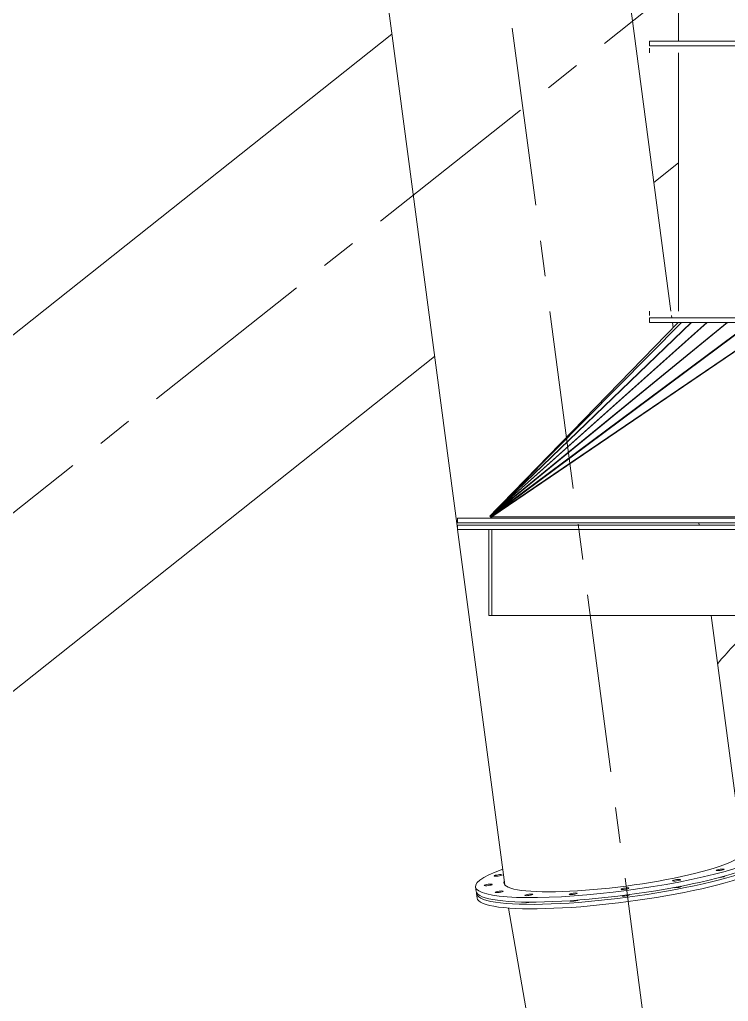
# Model space of a CAD drawing. Header units: inches. Extents: x -350577 to -266477, y -437959 to -377535.
# Drawn here: x -310955 to -309716, y -394592 to -392874 of the extents above; entities that cross this region are included whole.
import ezdxf

# ---------------------------------------------------------------- set-up
doc = ezdxf.new("R2010")
doc.units = ezdxf.units.IN
doc.header["$MEASUREMENT"] = 0
doc.linetypes.add('CENTER', pattern=[2, 1.25, -0.25, 0.25, -0.25])
doc.layers.add('CENTER       (itatec)', color=4, linetype='CENTER', lineweight=9)
doc.layers.add('ORGINAL (itatec)', color=3, linetype='Continuous', lineweight=9)

msp = doc.modelspace()

# ---------------------------------------------------------------- linework, layer by layer
at = {"layer": 'CENTER       (itatec)', "ltscale": 250}
for points in [[(-309584.5, -398300.3), (-309584.5, -396772.1, 0.037829), (-309592.3, -396668.7), (-310522.8, -389653.3, -0.017952), (-310531.6, -389561.5), (-310531.6, -389561.5), (-310521.8, -386667.8)], [(-312279.5, -400430.8), (-312279.5, -399113), (-312279.5, -398941.9), (-313179.2, -396462.5, -0.237049), (-313130.7, -396051.7), (-312281.3, -394782), (-309285.1, -392401.6, 0.158034), (-309061.4, -392064.6), (-309062.6, -391591)]]:
    msp.add_lwpolyline(points, format="xyb", dxfattribs=at)
at = {"layer": 'ORGINAL (itatec)', "extrusion": (0, 1, 0)}
for p, q in [((-309816.1, -393384), (-310308.8, -389669.4)), ((-310189.3, -393764.5), (-310725.1, -389724.6)), ((-309802.8, -392912), (-309802.8, -392712.9)), ((-312427.5, -394586.5), (-310304.1, -392899.5)), ((-309853.8, -392912), (-309629.3, -392912)), ((-309853.8, -392912), (-309853.8, -392920)), ((-309853.8, -392920), (-309629.3, -392920)), ((-309853.8, -392924), (-309853.8, -392932)), ((-309802.8, -393384), (-309802.8, -392932)), ((-309846, -393158.9), (-309802.8, -393124.6)), ((-309853.8, -393384), (-309853.8, -393392)), ((-309853.8, -393396), (-309629.3, -393396)), ((-309853.8, -393396), (-309853.8, -393404)), ((-309814.5, -393396), (-309815.1, -393392)), ((-310132.7, -393742.8), (-309797.7, -393404)), ((-309803.5, -393404), (-310132.7, -393742.8)), ((-310132.2, -393742.6), (-309780.6, -393404)), ((-309797.5, -393404), (-310132.2, -393742.6)), ((-310131.7, -393742.5), (-309753.4, -393404)), ((-309780.2, -393404), (-310131.7, -393742.5)), ((-310131.3, -393742.6), (-309717.9, -393404)), ((-309752.8, -393404), (-310131.3, -393742.6)), ((-310130.7, -393742.9), (-309676.2, -393404)), ((-309716.9, -393404), (-310130.7, -393742.9)), ((-310129.9, -393743.6), (-309630.7, -393404)), ((-309674.5, -393404), (-310129.9, -393743.6)), ((-310129.3, -393744.2), (-309629.3, -393404)), ((-309853.8, -393404), (-309629.3, -393404)), ((-309812.3, -393413), (-309813.5, -393404)), ((-312124, -394968.6), (-310229.3, -393463.4)), ((-310120.3, -393730.1), (-310132.9, -393743)), ((-310189.3, -393746.5), (-309069.3, -393746.5)), ((-310189.3, -393746.5), (-310189.3, -393754.5)), ((-310189.3, -393754.5), (-309069.3, -393754.5)), ((-310129.3, -393746.5), (-310132.9, -393743)), ((-310129.3, -393746.5), (-310132.7, -393742.8)), ((-310129.3, -393746.5), (-310132.2, -393742.6)), ((-310129.3, -393746.5), (-310131.7, -393742.5)), ((-310129.3, -393746.5), (-310131.3, -393742.6)), ((-310129.3, -393746.5), (-310130.7, -393742.9)), ((-310129.3, -393746.5), (-310129.9, -393743.6)), ((-310129.3, -393746.5), (-310129.3, -393744.2)), ((-309129.3, -393744.2), (-310129.3, -393744.2)), ((-309766.4, -393758.5), (-309767, -393754.5)), ((-310189.3, -393758.5), (-309069.3, -393758.5)), ((-310189.3, -393758.5), (-310189.3, -393766.5)), ((-310189.3, -393766.5), (-309069.3, -393766.5)), ((-310106.6, -394388), (-310189.1, -393766.5)), ((-310134.3, -393766.5), (-310134.3, -393916.5)), ((-310129.3, -393766.5), (-310129.3, -393916.5)), ((-310129.3, -393916.5), (-310134.3, -393916.5)), ((-309129.3, -393916.5), (-310129.3, -393916.5)), ((-309690.3, -394332.7), (-309745.5, -393916.5)), ((-310157.6, -394391.5), (-310156.6, -394399.3)), ((-310156.1, -394403.2), (-310155, -394411.1)), ((-309852.4, -395860), (-310100.1, -394428.6))]:
    msp.add_line(p, q, dxfattribs=at)
at = {"layer": 'ORGINAL (itatec)'}
for centre, start_param, end_param in [((-309898.9, -394357.2), -0.635799, 3.777391), ((-309897.3, -394368.9), -0.048222, 3.189814)]:
    msp.add_ellipse(centre, major_axis=(-258.7, -34.3), ratio=0.156999, start_param=start_param, end_param=end_param, dxfattribs=at)
at = {"layer": 'ORGINAL (itatec)', "extrusion": (0, 0, -1)}
for centre, major_axis, start_param, end_param in [((-309897.8, -394365), (258.7, 34.3), 0, 3.141593), ((-309898.9, -394357.2), (209.2, 27.7), -0.097397, 3.23899), ((-309896.3, -394376.7), (258.7, 34.3), 0, 3.141593), ((-310118.3, -394371.4), (-6.94, -0.92), -4.701958, 1.581227), ((-309729.9, -394361.7), (-6.94, -0.92), -4.701958, 1.581227), ((-309728.4, -394373.5), (6.94, 0.92), -0.123333, 1.852064), ((-310135.4, -394388.1), (-6.94, -0.92), -4.701958, 1.581227), ((-309806.1, -394379.9), (-6.94, -0.92), -4.701958, 1.581227), ((-309804.6, -394391.6), (6.94, 0.92), -0.50502, 2.953737), ((-310116.4, -394400.1), (-6.94, -0.92), -4.701958, 1.581227), ((-310064.4, -394405.5), (-6.94, -0.92), -4.701958, 1.581227), ((-309987.1, -394403.6), (-6.94, -0.92), -4.701958, 1.581227), ((-309896.4, -394394.6), (-6.94, -0.92), -4.701958, 1.581227), ((-309894.9, -394406.3), (6.94, 0.92), -0.39277, 3.553233), ((-310062.8, -394417.3), (-6.94, -0.92), -1.771581, 0.08149), ((-309985.6, -394415.3), (6.94, 0.92), 0.233145, 3.639289)]:
    msp.add_ellipse(centre, major_axis=major_axis, ratio=0.156999, start_param=start_param, end_param=end_param, dxfattribs=at)
at = {"layer": 'ORGINAL (itatec)'}
msp.add_open_spline([(-309734.3, -394000.7), (-309717.5, -393980.8), (-309699.6, -393961.8), (-309670.6, -393934.4), (-309660.3, -393925.3), (-309649.8, -393916.5)], degree=3, knots=[5.5884049, 5.5884049, 5.5884049, 5.5884049, 5.6957201, 5.6957201, 5.7517031, 5.7517031, 5.7517031, 5.7517031], dxfattribs=at)

doc.saveas('drawing.dxf')
